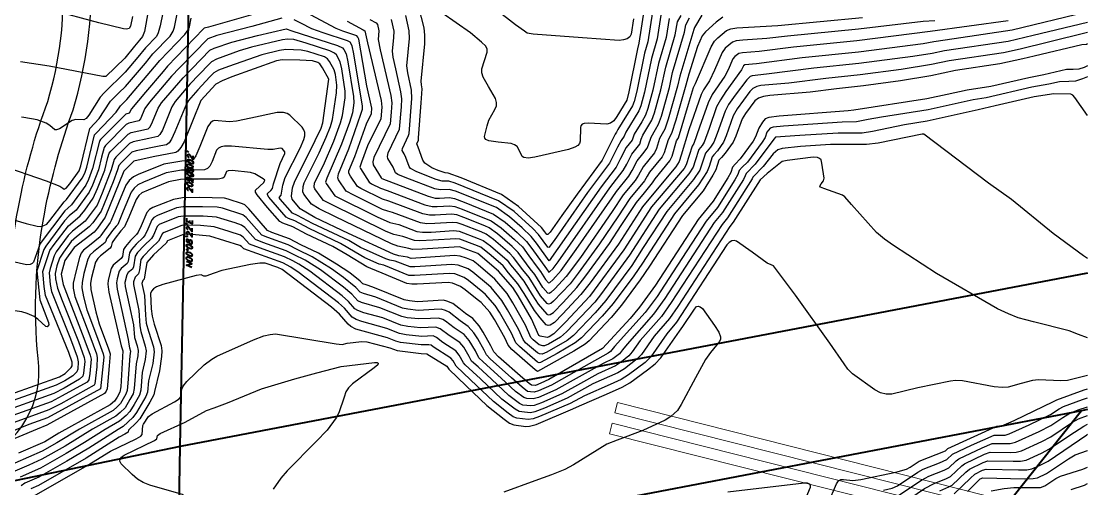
# Model space of a CAD drawing. Header units: feet. Extents: x 7 to 2308, y -319 to 1396.
# Drawn here: x 1217.5 to 1615.1, y -13.3 to 161 of the extents above; entities that cross this region are included whole.
import ezdxf

# ---------------------------------------------------------------- set-up
doc = ezdxf.new("R2010")
doc.units = ezdxf.units.FT
doc.header["$MEASUREMENT"] = 0
for name, color, linetype in [('PDF_ANNOT-BNDRY-T20', 7, 'Continuous'), ('PDF_X1003BASE$ANNOT-BNDRY-T20', 7, 'Continuous'), ('PDF_X1003BASE$PA_PARCEL', 7, 'Continuous'), ('PDF_X1003BASE$SD_CL', 7, 'Continuous')]:
    doc.layers.add(name, color=color, linetype=linetype)
doc.layers.add('PDF_X1003BASE$CR_CONT_DEF', color=7, linetype='Continuous', true_color=0x979797)
doc.layers.add('PDF_X1003BASE$CR_NDX_DEF', color=7, linetype='Continuous', true_color=0x767676)

msp = doc.modelspace()

# ---------------------------------------------------------------- linework, layer by layer
for points in [[(994.96, -26.64, 0.042036), (1025.49, -30.94, 0.07649), (1119.68, -24.71, 0.019488), (1201.6, -2.98, 0.340732), (1223.74, 35.28, -0.073896), (1226.17, 89.78, -0.042142), (1236.77, 127.92, 0.074467), (1243.83, 179.64, -0.162286), (1246.91, 188.08, -13.683969)], [(1099.36, -14.15, 0.100077), (1117.5, -14.95, 0.019372), (1198.19, 6.43, 0.337668), (1213.81, 34.09, -0.074067), (1216.35, 91.67, -0.041804), (1227.29, 131.11, 0.087427), (1232.85, 176.78, 0.144316), (1229.51, 186.11)]]:
    msp.add_lwpolyline(points, format="xyb")
at = {"layer": 'PDF_ANNOT-BNDRY-T20', "lineweight": 40}
for points in [[(1279.37, 112.45), (1279.26, 112.4), (1279.15, 112.56), (1279.26, 112.61)], [(1279.53, 108.94), (1279.53, 109.15), (1279.63, 109.42), (1279.9, 109.47), (1280.38, 109.36), (1280.65, 109.26), (1281.13, 108.94), (1281.45, 108.67), (1281.5, 108.35), (1281.5, 108.14), (1281.45, 107.87), (1281.13, 107.82), (1280.65, 107.92), (1280.38, 108.03), (1279.9, 108.35), (1279.63, 108.62)], [(1279.47, 104.19), (1279.47, 104.4), (1279.58, 104.62), (1279.9, 104.72), (1280.33, 104.62), (1280.65, 104.51), (1281.13, 104.19), (1281.39, 103.87), (1281.5, 103.55), (1281.5, 103.39), (1281.39, 103.12), (1281.13, 103.07), (1280.65, 103.18), (1280.33, 103.28), (1279.85, 103.55), (1279.58, 103.87)], [(1280.43, 106.27), (1280.65, 106), (1280.75, 105.68), (1280.75, 105.58), (1280.65, 105.36), (1280.43, 105.26), (1280.17, 105.26), (1280.06, 105.31), (1279.79, 105.52), (1279.58, 105.79), (1279.53, 106.11), (1279.53, 106.22), (1279.58, 106.43), (1279.79, 106.54), (1280.17, 106.48)], [(1281.34, 106.86), (1281.39, 106.96), (1281.5, 106.8), (1281.39, 106.75)]]:
    msp.add_lwpolyline(points, close=True, dxfattribs=at)
for points in [[(1279.26, 112.61), (1279.47, 112.51), (1279.63, 112.35), (1279.74, 112.19)], [(1280.01, 110.21), (1279.9, 110.21), (1279.74, 110.43), (1279.63, 110.53), (1279.53, 110.75), (1279.53, 111.12), (1279.63, 111.28), (1279.74, 111.33), (1279.9, 111.39), (1280.11, 111.28), (1280.59, 110.8), (1281.5, 109.47), (1281.55, 110.8)], [(1280.17, 106.48), (1280.65, 106.32), (1281.13, 106), (1281.39, 105.68), (1281.5, 105.36), (1281.5, 105.2), (1281.39, 104.94), (1281.23, 104.94)], [(1279.95, 101.63), (1279.85, 101.69), (1279.58, 101.95), (1279.47, 102.22), (1279.47, 102.59), (1279.58, 102.75), (1279.69, 102.8), (1279.85, 102.8), (1280.06, 102.7), (1280.54, 102.22), (1281.45, 100.89), (1281.5, 102.22)]]:
    msp.add_lwpolyline(points, dxfattribs=at)
at = {"layer": 'PDF_X1003BASE$ANNOT-BNDRY-T20', "lineweight": 40}
for points in [[(1279.15, 108.78), (1279.05, 108.72), (1278.94, 108.83), (1279.05, 108.88)], [(1279.31, 107.18), (1279.31, 107.34), (1279.42, 107.6), (1279.69, 107.66), (1280.17, 107.6), (1280.43, 107.44), (1280.91, 107.18), (1281.23, 106.86), (1281.29, 106.54), (1281.29, 106.32), (1281.23, 106.11), (1280.91, 106), (1280.43, 106.11), (1280.17, 106.22), (1279.69, 106.54), (1279.42, 106.86)], [(1279.31, 105.15), (1279.31, 105.52), (1279.42, 105.79), (1279.58, 105.79), (1279.79, 105.74), (1279.95, 105.58), (1280.06, 105.31), (1280.17, 104.88), (1280.27, 104.56), (1280.43, 104.3), (1280.65, 104.14), (1280.91, 104.03), (1281.13, 104.03), (1281.18, 104.08), (1281.29, 104.35), (1281.29, 104.72), (1281.13, 105.2), (1280.91, 105.36), (1280.65, 105.47), (1280.43, 105.47), (1280.27, 105.36), (1280.17, 105.1), (1280.06, 104.78), (1279.95, 104.62), (1279.79, 104.56), (1279.58, 104.67), (1279.37, 104.83)], [(1280.22, 102.59), (1280.43, 102.32), (1280.54, 102.01), (1280.54, 101.9), (1280.43, 101.63), (1280.22, 101.53), (1279.95, 101.58), (1279.85, 101.58), (1279.58, 101.79), (1279.37, 102.06), (1279.26, 102.43), (1279.26, 102.48), (1279.37, 102.75), (1279.58, 102.86), (1279.95, 102.8)], [(1279.26, 100.51), (1279.26, 100.67), (1279.37, 100.94), (1279.63, 100.99), (1280.11, 100.89), (1280.43, 100.78), (1280.91, 100.51), (1281.18, 100.19), (1281.29, 99.87), (1281.29, 99.66), (1281.18, 99.45), (1280.86, 99.34), (1280.38, 99.45), (1280.11, 99.55), (1279.63, 99.87), (1279.37, 100.19)], [(1281.07, 103.18), (1281.18, 103.23), (1281.29, 103.12), (1281.18, 103.07)], [(1278.99, 85.53), (1278.89, 85.48), (1278.78, 85.64), (1278.89, 85.69)], [(1278.94, 80.79), (1278.83, 80.73), (1278.78, 80.84), (1278.83, 80.89)], [(1279.15, 79.08), (1279.15, 79.45), (1279.21, 79.72), (1279.42, 79.72), (1279.63, 79.67), (1279.79, 79.45), (1279.9, 79.24), (1280.01, 78.82), (1280.06, 78.5), (1280.27, 78.23), (1280.49, 78.07), (1280.75, 77.96), (1280.91, 77.96), (1281.02, 78.02), (1281.13, 78.28), (1281.13, 78.66), (1281.02, 78.97), (1280.97, 79.08), (1280.75, 79.29), (1280.49, 79.4), (1280.27, 79.35), (1280.11, 79.24), (1280.01, 79.03), (1279.9, 78.66), (1279.79, 78.5), (1279.58, 78.5), (1279.42, 78.6), (1279.21, 78.76)], [(1279.1, 77.27), (1279.1, 77.48), (1279.21, 77.7), (1279.53, 77.8), (1280.01, 77.7), (1280.27, 77.54), (1280.75, 77.27), (1281.02, 76.95), (1281.13, 76.63), (1281.13, 76.47), (1281.02, 76.2), (1280.75, 76.15), (1280.27, 76.2), (1279.95, 76.36), (1279.47, 76.63), (1279.21, 76.95)], [(1279.1, 74.5), (1279.1, 74.71), (1279.21, 74.92), (1279.47, 75.03), (1279.95, 74.92), (1280.27, 74.82), (1280.7, 74.5), (1281.02, 74.18), (1281.13, 73.86), (1281.07, 73.7), (1281.02, 73.43), (1280.7, 73.38), (1280.22, 73.48), (1279.95, 73.59), (1279.47, 73.86), (1279.21, 74.18)], [(1279.1, 72.58), (1279.1, 72.79), (1279.21, 73.06), (1279.47, 73.11), (1279.95, 73), (1280.22, 72.9), (1280.7, 72.63), (1281.02, 72.31), (1281.07, 71.99), (1281.07, 71.78), (1280.97, 71.51), (1280.7, 71.46), (1280.22, 71.56), (1279.95, 71.67), (1279.47, 71.99), (1279.21, 72.26)]]:
    msp.add_lwpolyline(points, close=True, dxfattribs=at)
for points in [[(1279.05, 108.88), (1279.21, 108.83), (1279.42, 108.67), (1279.53, 108.51)], [(1279.95, 102.8), (1280.43, 102.59), (1280.91, 102.32), (1281.18, 102.01), (1281.29, 101.69), (1281.29, 101.47), (1281.18, 101.26), (1280.97, 101.21)], [(1279.74, 97.9), (1279.63, 97.95), (1279.42, 98.11), (1279.37, 98.27), (1279.26, 98.49), (1279.26, 98.86), (1279.37, 99.02), (1279.47, 99.07), (1279.63, 99.13), (1279.85, 99.02), (1280.33, 98.54), (1281.23, 97.21), (1281.23, 98.54)], [(1281.18, 86.76), (1281.18, 85.48), (1279.15, 86.33), (1279.21, 87.56)], [(1278.89, 85.69), (1279.1, 85.59), (1279.26, 85.43), (1279.37, 85.27)], [(1279.63, 83.24), (1279.53, 83.29), (1279.37, 83.45), (1279.26, 83.61), (1279.15, 83.83), (1279.15, 84.2), (1279.26, 84.36), (1279.37, 84.41), (1279.53, 84.47), (1279.74, 84.36), (1279.95, 84.2), (1280.22, 83.88), (1281.18, 82.55), (1281.18, 83.88)], [(1280.11, 86.7), (1280.11, 85.91)], [(1278.83, 80.89), (1279.05, 80.84), (1279.26, 80.68), (1279.31, 80.52)], [(1279.63, 81.37), (1279.53, 81.37), (1279.31, 81.59), (1279.26, 81.69), (1279.15, 81.96), (1279.15, 82.33), (1279.26, 82.49), (1279.37, 82.55), (1279.53, 82.55), (1279.74, 82.44), (1280.22, 81.96), (1281.13, 80.63), (1281.13, 81.96)], [(1281.07, 69.22), (1279.1, 70.02), (1281.07, 70.55), (1279.1, 71.35)]]:
    msp.add_lwpolyline(points, dxfattribs=at)
for points, knots in [([(1279.16, 75.89), (1279.16, 75.91), (1279.16, 75.93), (1279.17, 75.96), (1279.17, 75.97), (1279.18, 75.99), (1279.19, 75.99), (1279.21, 76), (1279.22, 76.01), (1279.25, 76.01), (1279.26, 76.01), (1279.29, 76), (1279.31, 75.99), (1279.32, 75.99)], [0, 0, 0, 0, 0.001927453, 0.001927453, 0.003338464, 0.003338464, 0.004549921, 0.004549921, 0.005822852, 0.005822852, 0.007560787, 0.007560787, 0.009714594, 0.009714594, 0.009714594, 0.009714594]), ([(1279.36, 75.62), (1279.32, 75.64), (1279.29, 75.66), (1279.24, 75.72), (1279.21, 75.75), (1279.18, 75.8), (1279.17, 75.82), (1279.16, 75.86), (1279.16, 75.88), (1279.16, 75.89)], [0, 0, 0, 0, 0.00342882, 0.00342882, 0.00730022, 0.00730022, 0.00914531, 0.00914531, 0.01085065, 0.01085065, 0.01085065, 0.01085065]), ([(1279.32, 75.99), (1279.36, 75.97), (1279.39, 75.95), (1279.44, 75.89), (1279.47, 75.86), (1279.5, 75.8), (1279.51, 75.78), (1279.52, 75.75), (1279.52, 75.73), (1279.52, 75.71)], [0, 0, 0, 0, 0.00342882, 0.00342882, 0.00730022, 0.00730022, 0.00914531, 0.00914531, 0.01085065, 0.01085065, 0.01085065, 0.01085065]), ([(1279.52, 75.71), (1279.52, 75.69), (1279.52, 75.67), (1279.51, 75.65), (1279.51, 75.64), (1279.5, 75.62), (1279.49, 75.61), (1279.47, 75.6), (1279.46, 75.6), (1279.43, 75.6), (1279.42, 75.6), (1279.39, 75.61), (1279.37, 75.61), (1279.36, 75.62)], [0, 0, 0, 0, 0.001927059, 0.001927059, 0.003338191, 0.003338191, 0.004549917, 0.004549917, 0.005823494, 0.005823494, 0.007562492, 0.007562492, 0.009715686, 0.009715686, 0.009715686, 0.009715686])]:
    msp.add_open_spline(points, degree=3, knots=knots, dxfattribs=at)
at = {"layer": 'PDF_X1003BASE$CR_CONT_DEF', "lineweight": 25}
for points in [[(1445.7, 161.98), (1444.84, 156.17), (1444.31, 155.16), (1443.35, 154.46), (1442.02, 154.04), (1440.31, 153.88), (1426.72, 154.78), (1408.32, 156.22), (1406.09, 156.6), (1405.13, 157.29), (1401.77, 159.69), (1388.39, 170.14)], [(1209.37, 107.44), (1226.7, 101.47), (1231.87, 99.5), (1232.88, 98.75), (1233.47, 98.33), (1234.11, 98.7), (1235.55, 100.41), (1239.01, 105.26), (1239.6, 107.12), (1242.96, 120.98), (1246.53, 124.77), (1248.39, 127.59), (1250.74, 131.22), (1253.83, 134.31), (1256.28, 136.66), (1263.75, 145.4), (1266.52, 148.81), (1272.92, 155.48), (1274.09, 157.34), (1274.62, 158.83), (1275.95, 165.6)], [(1312.42, 165.98), (1287.2, 158.83), (1285.6, 158.46), (1285.44, 158.14), (1272.01, 144.28), (1270.36, 142.31), (1263.8, 134.58), (1258.52, 128.39), (1257.72, 126.74), (1256.39, 126.37), (1247.01, 116.93), (1246.58, 116.24), (1244.02, 106.11), (1242.48, 102.01), (1241.52, 99.93), (1236.13, 92.52), (1234.75, 91.34), (1233.63, 90.28), (1224.46, 78.07), (1222, 71.19), (1221.47, 70.61), (1220.78, 70.23), (1219.34, 70.13), (1210.12, 72.26)], [(1614.64, 164.43), (1586.86, 157.71), (1565.27, 154.52), (1557.65, 153.34), (1553.7, 152.6), (1529.61, 149.5), (1508.66, 147.43), (1491.54, 145.19), (1487.28, 144.71), (1486.69, 144.33), (1486, 142.95), (1480.19, 134.79), (1478.11, 131.75), (1476.72, 129.09), (1473.9, 120.98), (1472.03, 115.87), (1471.28, 114.64), (1470.06, 113.15), (1468.73, 108.99), (1467.93, 106.54), (1466.38, 104.08), (1455.29, 90.92), (1444.2, 73.75), (1433.81, 59.52), (1431.25, 56.21), (1420.69, 45.12), (1418.51, 43.15), (1413.98, 40.54), (1412.59, 39.95), (1411.9, 39.95), (1410.51, 40.38), (1408.32, 42.14), (1407.47, 43.1), (1405.39, 47.68), (1400.7, 56.05), (1398.62, 59.41), (1394.04, 64.85), (1387.85, 70.18), (1385.88, 71.62), (1383.48, 72.63), (1381.03, 73.43), (1378.95, 73.59), (1362.8, 72.52), (1361.46, 73), (1358.16, 73.54), (1356.24, 74.12), (1339.45, 81.91), (1326.92, 87.88), (1321.43, 91.08), (1318.5, 94.7), (1318.18, 95.77), (1318.55, 98.91), (1319.3, 101.05), (1327.03, 116.56), (1329.21, 121.14), (1329.91, 123.17), (1332.09, 139.43), (1329.75, 143.69), (1328.79, 145.13), (1328.04, 145.67), (1325.96, 146.25), (1321.32, 146.47), (1314.66, 146.57), (1312.63, 146.2), (1295.89, 140.28), (1292.32, 138.84), (1289.98, 137.51), (1284.38, 131.43), (1278.14, 116.08), (1276.97, 113.95), (1275.85, 112.56), (1275.1, 112.08), (1266.63, 110.43), (1259.43, 108.83), (1255.7, 105.15), (1248.71, 87.93), (1245.89, 83.88), (1244.55, 82.33), (1237.14, 76.58), (1233.68, 71.72), (1232.29, 66.71), (1233.09, 62.88), (1240.82, 42.83), (1243.17, 36.43), (1243.44, 34.99), (1242.96, 29.61), (1242.64, 27.26), (1241.94, 26.41), (1232.72, 21.24), (1228.62, 19.11), (1210.81, 12.76)], [(1264.76, 164.75), (1263.32, 157.23), (1262.68, 155.32), (1261.56, 153.93), (1259.59, 151.69), (1256.07, 147.21), (1248.93, 140.44), (1247.81, 140.39), (1227.82, 144.28), (1217.15, 145.88)], [(1258.95, 162.78), (1258.1, 159.15), (1257.67, 158.3), (1256.71, 158.09), (1255.59, 158.14), (1246.37, 160.49), (1228.83, 165.12)], [(1471.18, 163.26), (1468.46, 158.73), (1468.19, 157.93), (1463.02, 140.55), (1462.17, 136.82), (1458.7, 124.5), (1457.42, 120.72), (1455.45, 117.31), (1454.23, 113.52), (1453.53, 111.92), (1449.32, 106.75), (1447.61, 103.55), (1446.34, 101.63), (1441.86, 96.25), (1437.75, 90.01), (1425.97, 72.95), (1420.64, 65.81), (1416.37, 61.22), (1414.94, 59.84), (1414.24, 59.52), (1413.71, 59.62), (1411.95, 61.65), (1408.96, 66.5), (1407.21, 68.69), (1402.67, 74.82), (1400.49, 77), (1395.05, 81.69), (1391.85, 83.99), (1390.25, 84.73), (1382.47, 87.77), (1379.8, 88.78), (1377.88, 89.05), (1371.81, 88.68), (1369.62, 88.68), (1367.12, 89.21), (1354.48, 93.96), (1352.14, 94.65), (1344.09, 98.59), (1342.81, 99.39), (1340.25, 103.28), (1339.55, 104.35), (1339.61, 105.26), (1341.79, 110.53), (1346.16, 122.74), (1347.98, 126.58), (1348.19, 128.66), (1346.27, 136.87), (1343.29, 154.3), (1342.97, 155.1), (1342.59, 155.53), (1337.37, 157.29), (1334.81, 158.3), (1325.32, 163.47)], [(1347.39, 161.66), (1349.74, 160.43), (1350.22, 159.79), (1350.75, 157.5), (1350.48, 154.2), (1351.23, 150.3), (1355.23, 133.35), (1355.55, 130.58), (1355.39, 127.11), (1355.01, 122.8), (1348.88, 110.16), (1348.51, 108.62), (1348.62, 107.44), (1351.6, 102.64), (1351.92, 102.38), (1369.14, 95.77), (1371.75, 95.07), (1373.35, 95.02), (1377.08, 95.23), (1378.95, 94.86), (1382.58, 93.48), (1393.5, 89.05), (1397.82, 86.12), (1402.3, 82.23), (1405.82, 78.92), (1407.85, 76.31), (1413.23, 68.63), (1414.14, 67.46), (1414.4, 67.51), (1415.74, 68.85), (1417.65, 71.3), (1436.95, 98.91), (1441.86, 105.31), (1443.19, 107.76), (1445.11, 111.44), (1448.04, 115.23), (1448.63, 117.04), (1449.16, 118.48), (1452.57, 124.13), (1453.53, 126.85), (1455.93, 135.43), (1457.74, 143.85), (1461.26, 155.9), (1462.12, 160.86), (1463.45, 163.15)], [(1455.93, 163.31), (1454.49, 154.41), (1452.41, 147.11), (1449.85, 134.52), (1448.47, 129.51), (1447.72, 127.59), (1442.87, 119.65), (1442.28, 118.16), (1441.11, 116.56), (1439.72, 114), (1436.74, 108.03), (1428.58, 97.1), (1416.11, 79.29), (1414.14, 76.63), (1413.71, 76.79), (1410.3, 81.43), (1408.16, 83.72), (1401.18, 90.06), (1395.42, 94.01), (1379.16, 100.62), (1376.82, 101.37), (1374.42, 101.31), (1372.13, 101.95), (1364.88, 104.83), (1362.58, 106.11), (1362.05, 106.8), (1360.88, 110.21), (1360.24, 111.55), (1359.49, 112.83), (1359.55, 113.52), (1361.84, 118.42), (1362.1, 119.17), (1363.06, 132.23), (1362.96, 135.27), (1361.52, 141.83), (1361.25, 144.44), (1362.16, 154.57), (1362.1, 157.45), (1360.77, 163.21)], [(1452.79, 164.49), (1451.03, 153.4), (1449.85, 149.13), (1446.98, 134.9), (1446.02, 131.11), (1445.38, 129.41), (1439.88, 120.61), (1439.4, 119.6), (1438.93, 118.85), (1434.02, 109.15), (1424.74, 96.57), (1418.93, 88.52), (1414.62, 82.39), (1413.82, 81.53), (1413.39, 81.53), (1412.7, 82.44), (1411.36, 84.15), (1402.83, 91.98), (1396.49, 96.41), (1381.46, 102.59), (1376.66, 104.4), (1375.49, 104.46), (1372.82, 105.36), (1370.58, 106.38), (1367.86, 108.08), (1367.12, 109.15), (1365.46, 114.05), (1364.93, 115.33), (1365.52, 116.67), (1365.57, 117.52), (1366.58, 130.58), (1366.9, 135.8), (1366.64, 137.35), (1366.48, 138.63), (1367.86, 152.54), (1367.92, 155.8), (1367.6, 158.62), (1365.68, 166.3)], [(1449.64, 165.66), (1447.72, 152.86), (1447.24, 150.78), (1443.94, 134.68), (1443.24, 131.54), (1439.51, 125.52), (1438.34, 123.86), (1437.17, 123.06), (1435.73, 122.64), (1428.8, 123.01), (1427.3, 122.9), (1426.61, 122.58), (1426.13, 122.05), (1425.92, 121.36), (1425.81, 116.35), (1425.54, 115.44), (1424.9, 114.69), (1423.84, 114), (1421.49, 113.15), (1408.91, 110.32), (1406.41, 110), (1404.81, 110.16), (1404.17, 110.53), (1402.94, 113.2), (1402.3, 114.32), (1401.39, 114.96), (1400.06, 115.39), (1395.26, 115.92), (1391.75, 116.4), (1390.63, 116.88), (1390.25, 117.36), (1390.15, 118), (1391.11, 122), (1391.8, 124.18), (1394.04, 128.13), (1394.68, 129.46), (1394.68, 130.74), (1394.2, 132.18), (1391.59, 136.71), (1389.67, 140.12), (1389.19, 141.72), (1389.13, 143.21), (1391.21, 149.45), (1391.16, 150.62), (1390.63, 151.69), (1389.03, 153.18), (1384.97, 156.65), (1374.21, 164.11)], [(1195.14, 92.68), (1219.23, 85.64), (1223.34, 84.57), (1224.72, 84.52), (1225.9, 84.79), (1226.91, 85.32), (1228.08, 86.65), (1233.41, 93.64), (1234.32, 94.49), (1240.18, 102.43), (1241.09, 104.4), (1241.84, 106.59), (1244.71, 118.64), (1245.3, 119.28), (1252.87, 127.17), (1254.42, 129.41), (1256.76, 131.81), (1267.11, 143.96), (1269.13, 146.41), (1278.46, 156.06), (1279.69, 157.77), (1280.11, 158.99), (1280.81, 162.19)], [(1314.55, 162.19), (1303.36, 159.05), (1290.4, 155.69), (1286.99, 154.41), (1276.38, 143.64), (1273.45, 140.55), (1265.29, 130.9), (1263.48, 128.45), (1261.83, 124.61), (1261.29, 123.86), (1257.56, 123.01), (1256.6, 122.48), (1248.87, 114.69), (1248.34, 113.89), (1247.38, 110.27), (1246.21, 105.58), (1244.02, 99.87), (1242.8, 97.31), (1237.89, 90.54), (1235.23, 88.41), (1233.57, 86.6), (1226.59, 77.16), (1225.9, 75.88), (1223.23, 67.94), (1224.3, 57.17), (1227.6, 48.69), (1227.76, 47.73), (1227.07, 46.99), (1226.64, 47.1), (1223.6, 49.92), (1222.27, 50.93), (1219.61, 52.05), (1217.58, 52.59), (1203.72, 54.56)], [(1558.07, 161.23), (1553.76, 160.91), (1529.61, 158.09), (1503.16, 155.48), (1495.43, 154.62), (1486.42, 153.98), (1483.97, 153.72), (1482.64, 153.24), (1479.87, 151), (1478.8, 149.4), (1475.92, 142.79), (1474.11, 138.79), (1471.87, 135.48), (1470.91, 133.67), (1466.38, 120.56), (1463.5, 111.01), (1462.7, 108.72), (1461.53, 106.75), (1451.4, 94.7), (1449.11, 91.82), (1440.1, 77.91), (1429.6, 63.46), (1426.13, 59.09), (1419.25, 51.73), (1416.21, 48.64), (1414.67, 47.68), (1413.87, 47.58), (1413.18, 47.79), (1410.94, 50.35), (1408.75, 53.17), (1404.91, 59.46), (1402.62, 63.09), (1399.16, 67.19), (1397.08, 69.81), (1392.6, 73.64), (1388.81, 76.74), (1386.57, 77.64), (1380.98, 79.77), (1379.43, 79.88), (1370.95, 79.35), (1366, 79.08), (1364.08, 79.24), (1359.76, 80.79), (1356.35, 81.53), (1353.52, 82.65), (1332.57, 92.89), (1330.17, 94.22), (1329.21, 95.34), (1326.92, 98.54), (1326.6, 99.13), (1326.81, 100.73), (1330.07, 107.39), (1334.01, 116.35), (1336.46, 123.12), (1337.26, 125.89), (1338.17, 132.45), (1338.22, 134.9), (1336.94, 143.32), (1336.36, 145.83), (1334.92, 148.55), (1334.28, 149.13), (1332.52, 149.98), (1323.67, 152.81), (1319.03, 154.2), (1316.74, 154.3), (1314.82, 154.14), (1303.3, 151.37), (1298.67, 149.98), (1290.19, 146.89), (1288.38, 145.88), (1287.31, 144.87), (1280.33, 137.56), (1274.78, 131.06), (1273.61, 129.14), (1270.04, 120.45), (1269.08, 118.74), (1268.33, 118), (1264.97, 117.31), (1259.11, 116.03), (1257.83, 115.44), (1252.71, 110.32), (1252.02, 109.47), (1251.01, 105.63), (1247.59, 96.89), (1245.67, 92.46), (1242.8, 88.46), (1241.25, 86.49), (1236.56, 82.76), (1234.96, 81.11), (1230.48, 74.98), (1229.68, 73.48), (1228.19, 68.85), (1227.82, 67.19), (1228.19, 62.77), (1228.67, 60.16), (1235.81, 42.56), (1238.26, 35.79), (1238.69, 34.03), (1238.53, 31.21), (1238.21, 30.3), (1236.61, 28.7), (1233.68, 26.94), (1230.43, 25.24), (1205.64, 16.44)], [(1585.42, 161.23), (1556.37, 157.18), (1528.97, 153.72), (1505.35, 151.37), (1492.61, 149.77), (1486.37, 149.29), (1484.99, 149.03), (1483.49, 147.85), (1482.75, 146.95), (1480.99, 142.95), (1479.81, 140.5), (1475.02, 133.67), (1473.52, 130.63), (1470.38, 121.52), (1468.25, 115.44), (1467.55, 114.48), (1465.37, 107.5), (1464.57, 106.11), (1452.47, 91.82), (1442.12, 75.72), (1429.33, 58.29), (1420.48, 48.91), (1416.05, 44.38), (1414.3, 43.26), (1413.5, 43.04), (1410.94, 43.52), (1410.4, 43.84), (1407.63, 49.97), (1402.67, 58.56), (1400.75, 61.65), (1395.42, 67.83), (1387.69, 74.34), (1380.82, 76.9), (1366.96, 75.99), (1363.33, 75.88), (1361.94, 76.31), (1357.89, 77.11), (1355.44, 78.02), (1334.6, 88.04), (1328.47, 91.02), (1325.69, 92.78), (1322.81, 96.51), (1322.39, 97.37), (1322.6, 99.34), (1322.97, 100.78), (1328.52, 111.97), (1331.18, 117.73), (1332.73, 121.78), (1333.53, 124.4), (1334.92, 134.31), (1335.13, 137.24), (1334.54, 141.19), (1334.12, 142.84), (1332.36, 146.04), (1331.66, 146.95), (1330.49, 147.69), (1324.31, 149.72), (1321.8, 150.25), (1316.1, 150.46), (1313.7, 150.14), (1307.09, 148.55), (1294.67, 144.17), (1290.99, 142.73), (1289.18, 141.72), (1287.79, 140.28), (1283.26, 135.43), (1279.79, 131.49), (1278.99, 130.26), (1274.68, 119.81), (1273.45, 117.04), (1272.54, 115.65), (1271.58, 114.96), (1269.45, 114.59), (1260.33, 112.72), (1258.68, 112.13), (1254.79, 108.35), (1253.83, 107.23), (1253.35, 105.58), (1251.65, 101.1), (1247.17, 90.22), (1244.13, 85.85), (1242.8, 84.31), (1238, 80.57), (1236.08, 78.92), (1233.15, 74.87), (1231.71, 72.68), (1230.75, 69.75), (1230.05, 66.98), (1230.21, 64.9), (1230.91, 61.49), (1232.72, 56.8), (1238.8, 41.55), (1240.88, 35.63), (1241.09, 34.09), (1240.66, 29.77), (1240.34, 28.65), (1239.17, 27.48), (1233.41, 24.17), (1229.57, 22.2), (1207.93, 14.47)], [(1615.06, 160.59), (1594.7, 155.69), (1585.37, 153.5), (1561.7, 149.98), (1557.06, 149.03), (1549.81, 147.85), (1529.77, 145.24), (1512.92, 143.53), (1495.33, 141.24), (1489.94, 140.71), (1489.2, 140.44), (1487.92, 139.22), (1483.65, 133.51), (1481.15, 129.94), (1479.87, 127.49), (1476.94, 119.17), (1475.66, 115.87), (1474.43, 114.05), (1472.51, 111.76), (1471.12, 107.28), (1470.43, 105.52), (1468.09, 101.95), (1458.12, 90.06), (1449.37, 76.58), (1445.06, 69.97), (1435.35, 56.8), (1431.41, 52.32), (1423.31, 43.84), (1420.96, 41.92), (1413.39, 37.61), (1411.63, 36.81), (1410.72, 36.91), (1409.92, 37.29), (1405.5, 41.12), (1404.54, 42.35), (1402.78, 46.19), (1398.78, 53.33), (1396.6, 56.9), (1392.6, 61.7), (1391.64, 62.61), (1385.83, 67.41), (1384.02, 68.63), (1380.28, 70.02), (1377.99, 70.29), (1364.13, 69.38), (1362.48, 69.38), (1356.88, 71.56), (1354.8, 71.94), (1353.31, 72.36), (1343.98, 76.68), (1339.55, 79.24), (1326.07, 85.53), (1320.47, 88.62), (1318.6, 89.48), (1314.02, 94.7), (1313.65, 95.29), (1314.34, 96.14), (1314.92, 99.82), (1315.83, 102.75), (1321.38, 113.73), (1322.81, 116.88), (1323.19, 118.26), (1323.13, 119.49), (1322.81, 120.56), (1322.18, 121.46), (1317.54, 126.05), (1316.52, 126.63), (1315.24, 127.01), (1312.85, 127.01), (1303.09, 124.93), (1297.65, 123.81), (1295.04, 123.54), (1289.5, 123.97), (1288.7, 123.76), (1287.95, 123.17), (1286.94, 121.73), (1283.95, 114.27), (1282.46, 110.8), (1281.66, 109.52), (1280.91, 108.94), (1277.29, 108.88), (1270.62, 107.76), (1261.08, 103.87), (1259.27, 102.96), (1257.72, 101.63), (1256.44, 99.82), (1251.01, 86.65), (1250.53, 85.96), (1247.06, 81.16), (1246.85, 80.57), (1242.85, 77.43), (1240.66, 75.67), (1239.81, 74.5), (1239.12, 72.95), (1237.84, 67.99), (1236.77, 63.3), (1236.72, 61.44), (1237.46, 58.34), (1243.01, 43.68), (1245.51, 36.91), (1245.78, 35.63), (1245.57, 32.17), (1244.82, 25.72), (1244.61, 25.29), (1232.13, 18.31), (1227.66, 16.02), (1220.19, 13.3), (1213.1, 10.74)], [(1479.01, 162.51), (1476.56, 160.65), (1472.51, 157.07), (1471.34, 155.58), (1469.63, 151.58), (1466.33, 141.24), (1465.21, 137.24), (1461.53, 124.18), (1459.93, 119.17), (1458.6, 116.77), (1457.1, 111.97), (1456.36, 110.48), (1451.72, 104.78), (1450.81, 103.28), (1449.8, 101.47), (1444.36, 94.86), (1439.88, 88.04), (1433.06, 78.02), (1425.12, 67.03), (1422.08, 63.09), (1415.89, 56.58), (1414.83, 55.73), (1413.98, 55.52), (1413.55, 55.68), (1410.99, 58.66), (1406.78, 65.49), (1404.43, 68.26), (1400.97, 72.95), (1399.64, 74.39), (1393.56, 79.56), (1390.79, 81.64), (1388.92, 82.44), (1381.78, 85.16), (1379.91, 85.8), (1378.04, 86.01), (1371.59, 85.59), (1368.61, 85.48), (1366.26, 85.85), (1355.87, 89.74), (1354.11, 90.12), (1352.14, 90.86), (1341.42, 96.14), (1338.54, 97.69), (1335.66, 101.85), (1335.45, 102.59), (1335.66, 104.08), (1339.55, 113.47), (1344.09, 126.42), (1344.62, 128.18), (1344.62, 129.35), (1341.47, 148.81), (1340.83, 151.9), (1340.09, 153.18), (1339.07, 153.72), (1330.01, 156.65), (1325.8, 158.14), (1321.7, 160.33), (1319.24, 161.55)], [(1338.91, 161.07), (1344.89, 157.82), (1345.58, 157.5), (1346.48, 152.97), (1351.6, 131.49), (1351.87, 128.98), (1351.5, 124.66), (1346.59, 114.59), (1344.35, 108.46), (1343.66, 106.59), (1343.87, 106.11), (1347.18, 100.94), (1348.08, 100.35), (1351.34, 98.81), (1353.89, 97.9), (1367.97, 92.57), (1370.63, 91.88), (1372.55, 91.88), (1377.24, 92.14), (1379.11, 91.88), (1381.78, 90.97), (1392.6, 86.55), (1396.33, 83.99), (1401.34, 79.67), (1404.27, 76.84), (1406.73, 73.54), (1409.82, 69.33), (1410.99, 67.73), (1412.96, 64.69), (1414.03, 63.46), (1414.56, 63.57), (1415.68, 64.58), (1418.77, 68.05), (1424.37, 75.83), (1437.7, 95.13), (1439.35, 97.47), (1443.99, 103.28), (1445.27, 105.36), (1447.13, 108.99), (1449.21, 111.6), (1450.81, 113.63), (1451.35, 114.91), (1452.25, 117.84), (1453.96, 120.61), (1455.08, 122.64), (1456.14, 125.67), (1459.13, 136.34), (1460.3, 141.93), (1464.78, 156.97), (1465.26, 159.63), (1466.65, 162.25)], [(1615.06, 152.54), (1614.58, 152.33), (1612.88, 152.22), (1595.12, 147.96), (1590.86, 147.05), (1582.28, 145.13), (1565.8, 142.63), (1556.58, 140.66), (1545.28, 138.84), (1531.53, 136.87), (1521.45, 135.75), (1511.64, 134.58), (1496.55, 133.35), (1494.15, 132.98), (1492.29, 132.34), (1490.96, 131.38), (1487.44, 126.63), (1486.21, 124.56), (1483.92, 118.1), (1482.91, 115.92), (1479.87, 111.76), (1478.48, 110.16), (1477.58, 109.2), (1476.4, 105.63), (1475.34, 103.55), (1471.66, 97.79), (1463.93, 88.57), (1451.72, 69.65), (1448.25, 64.53), (1441.27, 55.09), (1437.33, 50.56), (1429.22, 41.87), (1427.73, 40.59), (1423.47, 37.98), (1409.87, 30.41), (1409.02, 31.05), (1400.38, 38.62), (1398.94, 40.22), (1397.72, 42.94), (1393.88, 49.81), (1392.12, 52.48), (1388.92, 56.16), (1387.37, 57.28), (1383, 60.85), (1381.24, 62.13), (1378.2, 63.35), (1376.55, 63.62), (1365.09, 62.93), (1363.06, 62.93), (1361.25, 63.25), (1351.98, 67.03), (1347.82, 68.74), (1346.22, 69.38), (1338.91, 73.86), (1333.64, 77), (1323.83, 81.64), (1318.71, 84.36), (1314.98, 85.75), (1313.86, 86.33), (1309.27, 91.56), (1305.33, 96.25), (1304.8, 97.26), (1304.8, 98.06), (1307.83, 100.83), (1308.21, 101.69), (1307.57, 102.27), (1304.58, 104.14), (1302.88, 104.62), (1296.11, 105.31), (1294.61, 105.26), (1293.97, 104.94), (1293.07, 102.91), (1292.53, 102.43), (1290.88, 102.11), (1280.54, 102.06), (1276.75, 101.95), (1272.38, 101.15), (1264.76, 98.06), (1262.41, 96.99), (1261.24, 95.98), (1260.28, 94.59), (1257.51, 87.93), (1255.96, 84.36), (1254.52, 82.87), (1252.39, 80.09), (1251.27, 78.44), (1251.01, 77), (1250.63, 76.36), (1247.01, 73.54), (1245.94, 72.52), (1245.14, 71.14), (1243.65, 65.43), (1243.28, 63.35), (1243.38, 61.01), (1245.25, 52.69), (1246.42, 48.16), (1249.99, 38.78), (1250.58, 37.02), (1250.21, 32.49), (1249.46, 23.85), (1249.14, 23), (1248.5, 22.2), (1226.91, 10.31), (1223.34, 8.92), (1209.74, 3.17)], [(1615.06, 144.39), (1613.78, 143.8), (1611.76, 143.16), (1609.68, 143.05), (1607.23, 143), (1598.7, 140.98), (1593.15, 139.96), (1578.92, 136.71), (1570.18, 135.32), (1562.61, 133.72), (1555.09, 132.07), (1527.85, 127.91), (1525.71, 127.65), (1500.02, 125.67), (1496.23, 125.09), (1494.79, 124.56), (1493.83, 123.33), (1492.4, 121.2), (1491.17, 117.89), (1490.32, 116.29), (1485.47, 109.68), (1483.65, 107.76), (1482.64, 106.64), (1481.95, 104.56), (1480.93, 102.64), (1475.39, 93.9), (1469.79, 87.13), (1453.91, 62.61), (1447.99, 54.4), (1444.42, 50.13), (1434.18, 38.94), (1414.14, 27.42), (1411.2, 25.98), (1409.12, 25.18), (1407.74, 25.29), (1406.78, 25.88), (1404.49, 27.85), (1395.42, 35.9), (1393.61, 37.71), (1392.54, 39.9), (1389.72, 45.02), (1388.17, 47.42), (1385.77, 50.13), (1383.06, 52), (1380.6, 53.97), (1378.36, 55.73), (1376.13, 56.64), (1374.85, 56.96), (1365.2, 56.42), (1362.16, 56.69), (1360.24, 57.06), (1348.56, 61.86), (1346, 62.66), (1344.73, 63.09), (1343.82, 64.05), (1339.93, 67.19), (1334.97, 70.45), (1328.25, 74.55), (1321.7, 77.64), (1317.43, 79.88), (1310.87, 82.28), (1309.27, 82.97), (1302.29, 91.02), (1300.74, 92.52), (1299.89, 92.89), (1294.61, 94.7), (1293.17, 95.07), (1284.06, 95.23), (1277.55, 95.18), (1274.25, 94.59), (1266.52, 91.5), (1265.29, 90.81), (1264.28, 89.69), (1262.15, 84.73), (1261.08, 82.33), (1260.44, 81.53), (1258.15, 79.29), (1256.34, 77.06), (1255.59, 75.88), (1255.16, 73.27), (1254.74, 72.47), (1251.7, 70.02), (1251.01, 68.79), (1249.83, 64.42), (1249.73, 62.98), (1250.1, 59.94), (1254.74, 40), (1255.32, 38.14), (1254.52, 24.7), (1254.15, 22.68), (1253.19, 20.81), (1252.18, 19.37), (1250.63, 17.99), (1236.19, 9.99), (1231.49, 7.38), (1226.22, 4.18), (1216.35, -0.08)], [(1615.06, 140.34), (1613.09, 139.48), (1610.48, 138.63), (1608.08, 138.52), (1604.61, 138.42), (1600.62, 137.56), (1594.22, 136.39), (1577.16, 132.5), (1572.31, 131.7), (1555.57, 127.97), (1538.24, 125.3), (1533.18, 124.34), (1528.86, 123.49), (1523.53, 123.44), (1501.67, 121.89), (1497.83, 121.52), (1496.66, 121.14), (1495.49, 119.6), (1494.79, 117.68), (1493.73, 115.97), (1488.18, 108.51), (1486.21, 106.54), (1485.15, 105.31), (1484.67, 103.92), (1483.55, 101.85), (1476.99, 91.61), (1472.78, 86.49), (1460.25, 67.14), (1454.49, 58.4), (1450.07, 52.37), (1438.66, 39.69), (1437.17, 37.87), (1436.26, 37.18), (1427.14, 32.12), (1415.1, 25.34), (1410.35, 23.16), (1408.7, 22.63), (1407.31, 22.73), (1406.25, 22.95), (1404.17, 24.49), (1400.22, 28.06), (1392.33, 35.05), (1390.84, 36.59), (1389.99, 38.3), (1387.64, 42.56), (1386.2, 44.86), (1384.12, 47.2), (1381.03, 49.28), (1376.98, 52.48), (1375.65, 53.12), (1374.05, 53.6), (1371.33, 53.55), (1365.46, 53.17), (1361.52, 53.6), (1359.6, 54.03), (1349.63, 58.08), (1344.99, 59.41), (1343.77, 59.94), (1342.17, 61.76), (1337.53, 65.38), (1333.05, 68.69), (1325.85, 73.16), (1320.52, 75.72), (1316.9, 77.64), (1309.38, 80.31), (1307.09, 81.27), (1301.28, 87.82), (1300, 88.84), (1292.48, 91.34), (1290.51, 91.66), (1284.96, 91.82), (1277.77, 91.77), (1275.26, 91.4), (1268.17, 88.52), (1266.89, 87.88), (1266.15, 86.97), (1264.6, 83.45), (1263.69, 81.37), (1262.84, 80.36), (1260.23, 77.91), (1258.52, 75.83), (1257.78, 74.66), (1257.24, 71.46), (1256.92, 70.61), (1254.63, 68.74), (1253.99, 67.83), (1253.19, 64.95), (1252.92, 63.41), (1253.14, 61.12), (1257.35, 42.35), (1257.56, 40.59), (1257.83, 39.21), (1258.2, 37.98), (1257.88, 36.17), (1257.19, 26.04), (1256.87, 23.32), (1256.44, 21.88), (1254.42, 18.47), (1253.24, 17.19), (1251.65, 15.86), (1239.12, 8.92), (1230.75, 3.81), (1225.2, 0.66), (1215.07, -3.76)], [(1615.06, 72.58), (1613.52, 73.48), (1602.16, 81.85), (1586.6, 94.54), (1578.12, 100.62), (1553.92, 118.96), (1553.33, 118.96), (1536.96, 115.55), (1532.54, 115.01), (1519.21, 115.01), (1507.96, 114.32), (1501.09, 113.52), (1499.59, 113.04), (1497.78, 111.55), (1494.1, 106.86), (1490.26, 102.91), (1489.94, 102.27), (1480.77, 87.72), (1478.75, 85.16), (1459.82, 56.1), (1456.2, 50.93), (1448.2, 41.92), (1445.22, 37.66), (1443.99, 36.17), (1441.22, 33.98), (1438.98, 32.49), (1432.37, 29.5), (1425.92, 25.93), (1418.93, 22.04), (1411.42, 18.73), (1408.64, 17.72), (1407.42, 17.51), (1404.43, 17.88), (1403.21, 18.41), (1399.26, 21.45), (1392.76, 27.53), (1387.75, 32.06), (1385.35, 34.25), (1384.5, 36.01), (1382.42, 39.47), (1380.92, 41.23), (1376.92, 43.79), (1373.57, 46.35), (1372.02, 46.94), (1366.32, 46.72), (1361.52, 47.2), (1359.01, 47.68), (1352.24, 50.35), (1345.15, 52.32), (1342.97, 53.07), (1341.79, 53.76), (1339.45, 56.48), (1337.1, 58.56), (1325, 67.78), (1320.95, 70.39), (1318.66, 71.67), (1315.56, 73.16), (1307.57, 76.04), (1302.56, 77.86), (1300.16, 80.52), (1299.14, 81.21), (1294.93, 82.6), (1289.39, 84.31), (1284.32, 84.84), (1279.05, 85), (1277.29, 84.84), (1270.73, 82.23), (1270.04, 81.8), (1268.65, 79.03), (1265.93, 76.47), (1262.89, 73.32), (1262.04, 72.15), (1261.51, 68.31), (1261.19, 66.82), (1260.81, 66.39), (1259.86, 65.54), (1259.32, 63.83), (1259.27, 62.77), (1260.28, 57.92), (1261.29, 53.12), (1261.67, 47.47), (1261.99, 45.28), (1263.64, 39.85), (1264.01, 38.03), (1263.69, 34.83), (1262.52, 29.98), (1262.04, 23.37), (1261.51, 21.56), (1259.54, 18.04), (1257.88, 15.48), (1256.5, 13.99), (1254.04, 11.8), (1248.66, 8.76), (1240.98, 3.91), (1234.16, -0.19), (1224.56, -5.68), (1216.99, -9.09)], [(1615.06, 42.99), (1611.7, 44.22), (1608.13, 45.5), (1594.86, 48.91), (1589.15, 50.4), (1585.48, 51.84), (1581.48, 53.76), (1558.71, 66.98), (1542.61, 77.38), (1539.26, 79.72), (1536.38, 82.28), (1526.94, 92.62), (1524.54, 95.55), (1523.64, 96.19), (1516.65, 98.59), (1515.48, 99.13), (1515.21, 99.55), (1515.75, 100.35), (1516.6, 101.47), (1516.76, 102.48), (1515.96, 108.03), (1515.64, 109.31), (1515.11, 109.84), (1514.31, 110.21), (1512.65, 110.37), (1503, 109.1), (1501.14, 108.67), (1495.59, 104.24), (1492.93, 101.85), (1482.85, 86.12), (1481.68, 84.47), (1462.28, 54.61), (1459.18, 50.13), (1453.43, 43.52), (1448.68, 36.75), (1447.13, 35.05), (1442.34, 31.42), (1439.88, 29.82), (1430.56, 25.72), (1421.01, 20.49), (1412.48, 16.71), (1408.96, 15.32), (1407.26, 15), (1405.02, 15.16), (1403.05, 15.48), (1401.55, 16.28), (1396.65, 20.01), (1388.65, 27.58), (1382.9, 32.81), (1382.31, 33.55), (1380.76, 36.49), (1379.48, 38.09), (1374.63, 41.23), (1372.29, 43.04), (1371.01, 43.63), (1366.85, 43.47), (1360.99, 44.11), (1358.43, 44.54), (1353.73, 46.4), (1344.41, 49.01), (1342.33, 49.76), (1340.83, 50.61), (1337.95, 53.97), (1335.77, 55.94), (1321.11, 67.19), (1317.96, 69.33), (1314.98, 70.87), (1300.37, 76.1), (1299.52, 76.95), (1298.93, 77.38), (1287.74, 80.84), (1280.97, 81.48), (1278.19, 81.59), (1271.9, 79.08), (1271.42, 78.28), (1266.79, 73.86), (1264.23, 70.98), (1263.64, 67.19), (1263.27, 64.85), (1262.73, 64.31), (1262.41, 63.25), (1263.32, 58.72), (1263.75, 51.36), (1264.01, 48.37), (1264.81, 45.44), (1266.68, 39.63), (1266.95, 37.66), (1266.47, 33.34), (1264.87, 26.89), (1264.49, 22.63), (1263.91, 21.08), (1260.44, 15.11), (1259, 13.24), (1255.43, 9.88), (1253.56, 8.71), (1242.58, 1.78), (1234.43, -3.07), (1223.98, -9.04), (1218.81, -11.33), (1217.42, -12.24)], [(1615.06, 28.92), (1611.01, 27.85), (1607.6, 27), (1605.04, 26.84), (1596.72, 27.32), (1594.43, 27.05), (1590.22, 25.93), (1585.37, 24.54), (1583.29, 24.38), (1580.14, 24.65), (1568.36, 26.84), (1565.8, 27), (1563.89, 26.73), (1551.78, 24.28), (1542.08, 21.93), (1539.9, 21.88), (1537.76, 22.41), (1535.74, 23.53), (1527.42, 29.56), (1525.61, 31.26), (1524.22, 33.18), (1518.89, 40.96), (1506.1, 58.82), (1497.89, 69.81), (1497.09, 70.18), (1495.59, 70.82), (1489.94, 74.87), (1484.13, 79.03), (1483.23, 79.29), (1482.32, 79.13), (1481.41, 78.55), (1480.51, 77.59), (1461.74, 48.75), (1458.12, 44.48), (1452.15, 35.9), (1450.07, 33.77), (1443.83, 29.08), (1441.06, 27.37), (1437.06, 25.56), (1427.41, 21.35), (1422.08, 18.41), (1410.72, 13.56), (1408.27, 12.71), (1406.46, 12.44), (1402.25, 12.98), (1400.86, 13.51), (1399, 14.79), (1393.45, 19.21), (1384.97, 27.26), (1379.59, 32.33), (1378.52, 34.3), (1377.62, 35.37), (1371.06, 39.63), (1370.21, 40.22), (1369.35, 40.38), (1366.58, 40.27), (1358.8, 41.23), (1357.15, 41.71), (1354, 42.88), (1342.17, 46.19), (1340.3, 47.2), (1339.34, 48.05), (1336.14, 51.79), (1333.16, 54.4), (1314.71, 68.42), (1313.06, 69.22), (1308.37, 70.77), (1306.4, 70.77), (1302.93, 70.23), (1292.27, 67.99), (1289.39, 67.03), (1286.24, 65.91), (1285.55, 65.91), (1284.54, 66.45), (1282.62, 66.18), (1270.2, 62.82), (1267.8, 61.92), (1266.68, 61.22), (1265.99, 60.37), (1265.67, 59.46), (1265.88, 53.76), (1266.2, 50.99), (1267, 48), (1269.56, 40.06), (1269.88, 38.03), (1269.72, 35.95), (1268.97, 30.57), (1267.05, 22.95), (1266.89, 21.72), (1265.35, 18.89), (1261.61, 12.71), (1260.28, 11.22), (1257.4, 8.45), (1257.24, 7.7), (1256.02, 7.06), (1253.99, 5.94), (1241.57, -1.9), (1223.87, -12.13), (1221.04, -13.41)], [(1222.27, -15.97), (1241.94, -4.72), (1250.69, 0.61), (1260.33, 5.25), (1261.99, 6.26), (1262.57, 6.9), (1262.79, 10.26), (1263.05, 10.68), (1264.92, 13.56), (1266.25, 14.63), (1274.57, 19), (1276.27, 20.17), (1276.91, 20.92), (1277.34, 23.8), (1277.77, 24.92), (1279.15, 26.62), (1285.6, 32.81), (1288.48, 34.99), (1290.35, 36.11), (1304.05, 42.14), (1307.89, 43.63), (1310.29, 44.22), (1312.26, 44.38), (1334.81, 40.7), (1337.05, 40.48), (1338.91, 40.91), (1344.46, 41.55), (1346.27, 41.39), (1354.8, 39.21), (1357.57, 38.25), (1366.53, 37.07), (1368.61, 37.02), (1376.13, 32.33), (1376.82, 31.26), (1383.27, 25.02), (1391.05, 17.67), (1397.45, 12.6), (1399.53, 11.16), (1401.13, 10.52), (1405.61, 9.88), (1406.94, 9.94), (1409.39, 10.63), (1423.15, 16.39), (1425.6, 17.56), (1435.67, 21.93), (1441.48, 24.49), (1444.36, 26.09), (1450.97, 31), (1453.85, 33.29), (1455.88, 35.42), (1462.81, 45.44), (1464.09, 47.15), (1468.41, 53.6), (1469.21, 54.61), (1469.85, 54.77), (1470.59, 54.51), (1471.39, 53.87), (1475.92, 47.58), (1477.58, 45.02), (1478.16, 43.36), (1478.11, 42.4), (1477.79, 41.55), (1474.38, 37.45), (1472.56, 34.89), (1468.78, 27.96), (1463.55, 18.04), (1462.06, 15.8), (1459.61, 13.56), (1457.48, 12.28), (1449.16, 8.34), (1439.62, 4.77), (1435.83, 3.22), (1423.36, -4.46), (1420.16, -6.16), (1415.1, -8.19), (1408.96, -10.37), (1397.4, -14.64)], [(1518.3, -18.69), (1521.4, -11.55), (1522.2, -10.43), (1523.05, -9.89), (1524.01, -9.89), (1527.47, -10.32), (1530.46, -9.95), (1543.52, -7.12), (1547.47, -6), (1548.85, -5.26), (1552.26, -3.07), (1562.02, 0.77), (1562.98, 1.62), (1581.16, 9.94), (1582.86, 9.99), (1587.61, 12.12), (1602.32, 19.16), (1603.55, 19.8), (1613.78, 23.48), (1615.06, 23.85)], [(1538.94, -13.89), (1542.13, -13.09), (1544.11, -12.24), (1551.73, -7.17), (1553.7, -6.06), (1559.78, -3.66), (1562.5, -2.48), (1564.63, -0.51), (1571.77, 2.9), (1580.25, 6.69), (1584.25, 6.69), (1585.74, 7.11), (1593.26, 10.52), (1601.2, 14.36), (1604.45, 16.44), (1606.11, 17.35), (1613.14, 19.96), (1615.06, 20.55)], [(1539.1, -19.49), (1553.12, -10.16), (1555.78, -8.72), (1561.59, -6.43), (1563.3, -5.58), (1566.07, -2.96), (1566.98, -2.22), (1575.67, 1.89), (1579.51, 3.49), (1586.22, 3.49), (1588.09, 3.97), (1596.94, 8.02), (1601.31, 10.2), (1605.84, 13.19), (1608.35, 14.79), (1611.49, 16.02), (1615.06, 17.24)], [(1559.94, -14.11), (1563.35, -12.67), (1564.58, -12.08), (1569.64, -7.17), (1570.98, -6), (1576.04, -3.6), (1577.85, -2.91), (1587.34, -3.07), (1590.06, -3.07), (1592.14, -2.64), (1597.79, -0.08), (1600.83, 1.51), (1608.35, 6.58), (1613.57, 10.04), (1615.06, 10.68)], [(1565.27, -15.28), (1571.4, -9.36), (1573, -7.87), (1575.88, -6.48), (1577.16, -6.06), (1589.26, -6.32), (1592.41, -6.32), (1594.27, -5.95), (1597.15, -4.67), (1600.3, -3.07), (1614.74, 6.79), (1615.06, 6.95)], [(1570.23, -14.37), (1575.03, -9.68), (1575.99, -9.25), (1591.45, -9.63), (1594.7, -9.57), (1596.3, -9.31), (1599.66, -7.71), (1607.87, -2.16), (1610.43, -0.67), (1615.01, 0.88), (1615.06, 0.88)], [(1579.08, -14.16), (1583.88, -13.31), (1587.5, -12.83), (1594.97, -12.93), (1597.52, -12.88), (1599.12, -12.24), (1603.23, -9.52), (1604.88, -8.67), (1613.2, -6), (1615.06, -5.26)], [(1480.88, -14.48), (1509.3, -11.12), (1510.47, -11.17), (1511.21, -11.49), (1511.59, -12.08), (1511.53, -12.93), (1508.98, -19.06)]]:
    msp.add_lwpolyline(points, dxfattribs=at)
at = {"layer": 'PDF_X1003BASE$CR_NDX_DEF', "lineweight": 25}
for points in [[(1271.16, 169.18), (1269.24, 159.26), (1268.49, 156.76), (1267.8, 155.37), (1263.8, 151.16), (1260.92, 147.59), (1256.23, 141.99), (1248.34, 134.36), (1246.85, 132.71), (1242.58, 125.99), (1241.57, 124.77), (1240.82, 124.29), (1237.73, 124.34), (1236.45, 123.97), (1231.71, 120.93), (1230.59, 120.5), (1229.95, 120.56), (1228.03, 122.1), (1226.75, 123.06), (1223.39, 124.29), (1218.33, 125.09), (1217.47, 125.2)], [(1213.53, 21.93), (1231.71, 28.44), (1233.79, 29.66), (1236.08, 31.9), (1236.35, 32.54), (1236.35, 33.82), (1235.12, 37.45), (1226.43, 58.77), (1226, 62.13), (1225.52, 67.62), (1226.22, 69.97), (1228.14, 75.46), (1229.68, 77.75), (1235.01, 84.68), (1236.61, 86.12), (1239.44, 88.41), (1241.09, 90.54), (1244.29, 95.07), (1245.89, 98.59), (1248.55, 105.47), (1249.73, 110.21), (1250.21, 111.76), (1250.85, 112.56), (1257.24, 118.9), (1258.36, 119.54), (1264.07, 120.72), (1264.76, 120.88), (1265.45, 121.68), (1266.31, 123.49), (1268.44, 128.55), (1269.72, 130.58), (1277.77, 139.96), (1287.74, 150.2), (1289.39, 151), (1295.95, 153.24), (1305.49, 155.69), (1316.15, 158.19), (1318.34, 157.45), (1335.34, 152.01), (1337.21, 151.16), (1337.74, 150.52), (1338.59, 148.87), (1339.23, 145.88), (1341.31, 132.93), (1341.42, 130.63), (1340.89, 126.9), (1339.77, 123.28), (1336.84, 115.12), (1331.4, 102.43), (1330.81, 100.99), (1331.13, 100.46), (1334.38, 95.87), (1350.11, 88.04), (1354.8, 85.91), (1358.16, 85.16), (1364.88, 82.65), (1367.01, 82.33), (1370.21, 82.39), (1378.74, 82.92), (1380.76, 82.71), (1387.75, 80.04), (1389.72, 79.19), (1392.39, 77.22), (1398.57, 71.94), (1399.9, 70.18), (1401.93, 67.62), (1404.81, 64.1), (1407.95, 58.93), (1410.14, 55.52), (1413.34, 51.73), (1413.92, 51.52), (1414.62, 51.63), (1415.89, 52.43), (1419.47, 56.1), (1424.58, 61.7), (1427.94, 66.02), (1436.74, 78.18), (1441.16, 84.79), (1446.82, 93.42), (1449.8, 97.05), (1452.79, 100.73), (1453.75, 102.27), (1459.24, 108.99), (1460.09, 110.75), (1461.8, 116.4), (1462.44, 117.57), (1466.17, 130.15), (1468.09, 136.34), (1468.83, 137.78), (1474.64, 151.42), (1475.92, 153.61), (1477.1, 154.89), (1480.4, 157.55), (1482.05, 158.19), (1484.24, 158.51), (1499.54, 159.42), (1531.15, 162.46)], [(1459.02, 162.09), (1457.85, 154.94), (1455.02, 145.24), (1452.95, 135.27), (1451.08, 128.45), (1450.23, 126.05), (1448.79, 123.54), (1445.96, 118.96), (1445.16, 116.72), (1443.03, 113.95), (1440.9, 109.79), (1439.25, 106.64), (1433.65, 99.23), (1414.3, 71.62), (1409.5, 78.28), (1407.53, 80.73), (1404.17, 83.93), (1399.53, 88.04), (1394.57, 91.5), (1379.32, 97.63), (1376.92, 98.27), (1373.62, 98.11), (1371.59, 98.54), (1360.61, 102.7), (1357.89, 103.87), (1356.93, 104.51), (1356.13, 106.64), (1354.16, 109.84), (1353.95, 110.59), (1354.21, 111.97), (1358.48, 120.72), (1359.17, 129.09), (1359.28, 132.02), (1359.01, 134.74), (1357.04, 143.27), (1356.08, 147.64), (1355.87, 149.88), (1356.4, 155), (1356.45, 157.29), (1355.44, 161.66)], [(1615.06, 156.81), (1600.46, 153.18), (1589.9, 150.62), (1583.72, 149.29), (1563.41, 146.25), (1556.85, 144.87), (1545.55, 143.05), (1530.19, 141.03), (1517.4, 139.64), (1503.59, 137.94), (1493.25, 137.03), (1491.65, 136.71), (1490.26, 135.96), (1489.04, 134.84), (1484.35, 128.39), (1482.91, 125.78), (1480.29, 118.32), (1479.28, 115.87), (1476.99, 112.72), (1475.66, 111.17), (1475.02, 110.43), (1473.9, 106.8), (1473.15, 104.99), (1469.95, 100.03), (1460.94, 89.16), (1449.05, 70.77), (1445.8, 66.02), (1438.13, 55.68), (1434.02, 51.04), (1426.34, 42.94), (1424, 41.02), (1417.23, 37.13), (1411.04, 33.77), (1410.51, 33.61), (1409.87, 33.87), (1403.15, 39.69), (1401.82, 41.12), (1400.22, 44.7), (1395.8, 52.53), (1394.09, 55.04), (1390.57, 59.14), (1389.51, 59.94), (1384.18, 64.31), (1382.52, 65.43), (1379.11, 66.77), (1377.03, 66.93), (1364.02, 66.13), (1362, 66.23), (1352.62, 70.07), (1350.86, 70.45), (1345.58, 72.79), (1341.9, 74.87), (1336.52, 78.18), (1324.73, 83.67), (1319.46, 86.55), (1317.11, 87.5), (1316.15, 87.98), (1309.75, 95.39), (1309.22, 96.25), (1309.22, 96.73), (1310.5, 97.9), (1311.14, 98.65), (1311.46, 100.41), (1314.02, 107.98), (1315.67, 111.65), (1315.72, 112.29), (1314.66, 113.52), (1314.02, 113.68), (1311.3, 113.2), (1309.38, 113.15), (1295.79, 114.37), (1293.23, 114.43), (1291.95, 114.16), (1290.94, 113.68), (1290.24, 112.93), (1288.59, 108.72), (1287.79, 106.96), (1286.88, 106.06), (1285.76, 105.58), (1281.29, 105.47), (1277.13, 105.42), (1271.48, 104.46), (1263, 100.99), (1260.87, 99.98), (1259.48, 98.81), (1258.36, 97.21), (1255.48, 90.22), (1253.4, 85.27), (1252.76, 84.63), (1251.43, 83.03), (1249.19, 79.83), (1248.98, 79.03), (1248.77, 78.55), (1244.4, 75.03), (1243.17, 73.91), (1242.26, 72.31), (1240.77, 66.87), (1240.08, 63.57), (1240.02, 61.54), (1240.66, 58.24), (1241.89, 53.39), (1245.51, 43.79), (1248.02, 37.02), (1248.18, 35.69), (1247.01, 23.96), (1235.17, 17.4), (1227.23, 13.14), (1220.19, 10.58), (1210.6, 6.63)], [(1615.06, 125.89), (1610.27, 132.61), (1609.47, 133.46), (1608.83, 133.83), (1602.48, 133.94), (1595.12, 132.82), (1580.57, 129.46), (1574.28, 128.02), (1555.25, 123.76), (1546.77, 122.37), (1534.88, 119.92), (1530.99, 119.28), (1522.04, 119.22), (1507.75, 118.37), (1498.63, 117.73), (1498.1, 116.99), (1491.12, 107.66), (1487.76, 104.24), (1487.38, 103.34), (1486.69, 101.95), (1478.91, 89.69), (1475.82, 85.91), (1457.42, 57.65), (1453.21, 51.73), (1443.3, 40.59), (1441.64, 38.46), (1440.52, 36.97), (1438.02, 35.05), (1434.39, 33.39), (1424.32, 27.8), (1416.75, 23.53), (1410.24, 20.65), (1408.32, 20.12), (1405.93, 20.28), (1404.81, 20.65), (1401.71, 22.95), (1396.38, 27.9), (1389.61, 33.93), (1388.01, 35.47), (1386.79, 38.03), (1384.44, 41.98), (1382.63, 44.16), (1378.79, 46.67), (1375.65, 49.17), (1374.63, 49.76), (1372.98, 50.29), (1369.99, 50.19), (1365.73, 49.97), (1361.36, 50.4), (1359.28, 50.83), (1351.18, 54.13), (1344.25, 56.1), (1342.91, 56.74), (1340.67, 59.25), (1337.58, 61.81), (1329, 68.26), (1323.29, 71.88), (1319.14, 73.91), (1316.2, 75.4), (1307.51, 78.5), (1304.74, 79.56), (1300.8, 84.09), (1299.52, 85), (1297.17, 85.85), (1291.84, 87.5), (1290.24, 87.98), (1285.28, 88.36), (1277.93, 88.36), (1275.95, 88.04), (1268.86, 85.16), (1268.12, 84.47), (1266.73, 81.27), (1266.04, 80.04), (1263.27, 77.38), (1260.76, 74.71), (1259.91, 73.43), (1259.32, 69.43), (1258.95, 68.58), (1257.35, 67.25), (1256.82, 66.45), (1256.07, 63.62), (1256.18, 62.13), (1257.67, 55.2), (1259.32, 47.73), (1259.7, 43.1), (1260.65, 39.9), (1261.08, 38.19), (1260.92, 36.27), (1260.23, 33.18), (1259.54, 24.07), (1259.11, 22.04), (1257.94, 19.91), (1256.12, 16.87), (1254.26, 15.06), (1252.66, 13.72), (1244.02, 8.87), (1233.79, 2.53), (1225.15, -2.38), (1220.25, -4.56), (1215.07, -6.85)], [(1277.93, -15.6), (1265.4, -12.03), (1262.84, -11.01), (1260.81, -9.79), (1258.84, -8.03), (1254.63, -4.03), (1254.2, -3.12), (1254.26, -2.32), (1254.79, -1.52), (1255.8, -0.78), (1267.11, 4.66), (1268.01, 5.3), (1268.17, 6.53), (1269.24, 7.27), (1278.57, 11.48), (1286.51, 15.8), (1289.39, 16.87), (1294.35, 18.63), (1306.98, 23.91), (1319.46, 27.64), (1327.67, 29.88), (1336.68, 32.27), (1349.1, 33.77), (1350.11, 33.71), (1350.54, 33.45), (1350.38, 32.91), (1348.99, 31.69), (1340.99, 25.72), (1339.5, 24.23), (1338.49, 22.73), (1337.8, 20.76), (1335.88, 15), (1334.86, 13.14), (1331.45, 8.45), (1327.45, 4.29), (1316.58, -6.64), (1314.23, -9.47), (1311.3, -13.47)], [(1545.97, -18.85), (1554.18, -13.31), (1557.81, -11.44), (1562.39, -9.57), (1563.94, -8.83), (1568.1, -4.83), (1569.11, -4.03), (1576.63, -0.51), (1578.76, 0.34), (1586.12, 0.18), (1588.35, 0.24), (1590.38, 0.77), (1597.95, 4.23), (1601.31, 5.99), (1609.36, 11.43), (1611.65, 12.76), (1615.06, 13.99)], [(1608.88, -13.63), (1613.89, -11.97), (1615.06, -11.39)]]:
    msp.add_lwpolyline(points, dxfattribs=at)
at = {"layer": 'PDF_X1003BASE$PA_PARCEL', "lineweight": 40}
for points in [[(1615.06, 67.03), (1276.65, 2.42), (1280.75, 211.35)], [(1615.06, 16.18), (1612.72, 15.7), (1455.56, -14.43), (1275.85, -48.81), (1276.65, 2.42), (1038.56, -47), (786.46, 16.6)], [(1612.72, 15.7), (1431.04, -213.06)]]:
    msp.add_lwpolyline(points, dxfattribs=at)
at = {"layer": 'PDF_X1003BASE$SD_CL', "lineweight": 13}
for points in [[(1587.71, -22.63), (1438.77, 14.95), (1439.72, 18.79), (1588.67, -18.8), (1591.02, -19.33), (1593.37, -19.7), (1595.76, -19.86), (1598.16, -19.86), (1600.56, -19.7), (1602.91, -19.38), (1605.25, -18.85), (1614.74, -16.24), (1615.06, -16.13)], [(1585.74, -30.42), (1436.74, 7.17), (1437.75, 11.06), (1586.76, -26.53), (1589.63, -27.22), (1592.57, -27.65), (1595.55, -27.86), (1598.54, -27.86), (1601.47, -27.65), (1604.4, -27.22), (1607.33, -26.58), (1615.06, -24.45)]]:
    msp.add_lwpolyline(points, dxfattribs=at)

doc.saveas('drawing.dxf')
